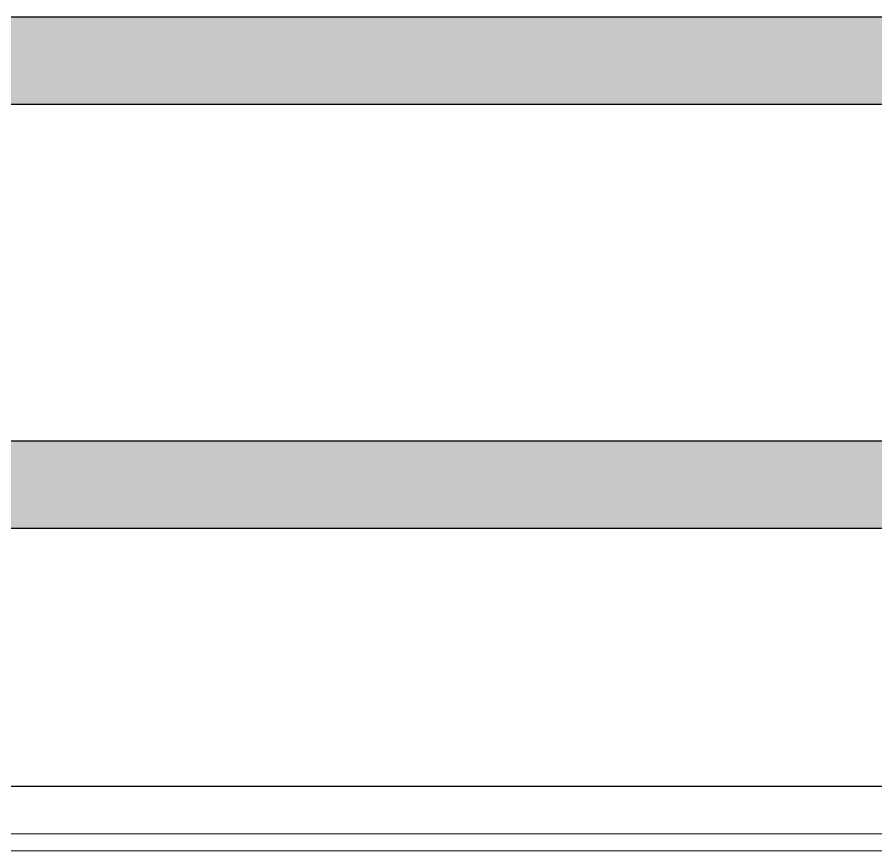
# Model space of a CAD drawing. Header units: inches. Extents: x 8 to 28, y 6.3 to 13.5.
# Drawn here: x 13.01 to 18.02, y 6.26 to 11.12 of the extents above; entities that cross this region are included whole.
import ezdxf

# ---------------------------------------------------------------- set-up
doc = ezdxf.new("R2010")
doc.units = ezdxf.units.IN
doc.header["$MEASUREMENT"] = 0
doc.linetypes.add('HIDDEN2', pattern=[0.1875, 0.125, -0.0625])
for name, color, linetype, lineweight in [('FABRIC-ROLL', 7, 'Continuous', 30), ('HEMBAR', 7, 'Continuous', 9), ('SHADE-BRACKET', 7, 'Continuous', 30), ('TUBE', 7, 'HIDDEN2', 18)]:
    doc.layers.add(name, color=color, linetype=linetype, lineweight=lineweight)

# ---------------------------------------------------------------- blocks, each defined once
blk = doc.blocks.new('FABRIC-ROLL-085585')
at = {"layer": 'FABRIC-ROLL', "transparency": 33554559, "extrusion": (0, 0, -1)}
h = blk.add_hatch(color=254, dxfattribs=at)
h.paths.add_polyline_path([(-21.4996, -1.128), (-21.4996, -1.6339), (-2.4996, -1.6339), (-2.4996, -1.128)])
h.paths.add_polyline_path([(-21.4996, 1.3425), (-21.4996, 0.8366), (-2.4996, 0.8366), (-2.4996, 1.3425)])
at = {"layer": 'FABRIC-ROLL'}
for p, q in [((21.4996, 1.3425), (2.4996, 1.3425)), ((2.4996, 0.8366), (21.4996, 0.8366)), ((21.4996, -1.128), (2.4996, -1.128)), ((2.4996, -1.6339), (21.4996, -1.6339)), ((2.4996, -3.1373), (21.4996, -3.1373))]:
    blk.add_line(p, q, dxfattribs=at)
at = {"layer": 'FABRIC-ROLL', "extrusion": (0, 0, -1)}
for p, q in [((21.4996, 1.3425), (2.4996, 1.3425)), ((2.4996, -1.6339), (21.4996, -1.6339))]:
    blk.add_line(p, q, dxfattribs=at)
blk = doc.blocks.new('HEMBAR-085585')
at = {"layer": 'HEMBAR'}
for p, q in [((21.4996, -3.1373), (2.4996, -3.1373)), ((21.4996, -3.1379), (2.4996, -3.1379)), ((21.4996, -3.4152), (2.4996, -3.4152)), ((21.4996, -3.5137), (2.4996, -3.5137)), ((21.4996, -3.5143), (2.4996, -3.5143))]:
    blk.add_line(p, q, dxfattribs=at)
blk = doc.blocks.new('TUBE')
at = {"layer": 'TUBE', "extrusion": (0, 0, -1)}
for p, q in [((8.5347, 10.4862), (27.5347, 10.4862)), ((27.5347, 8.5216), (8.5347, 8.5216))]:
    blk.add_line(p, q, dxfattribs=at)
blk = doc.blocks.new('ROLL-085585')
at = {"layer": 'FABRIC-ROLL'}
blk.add_blockref('FABRIC-ROLL-085585', (0, 0), dxfattribs=at)
at = {"layer": 'HEMBAR'}
blk.add_blockref('HEMBAR-085585', (0, 0), dxfattribs=at)
at = {"layer": 'TUBE'}
blk.add_blockref('TUBE', (-6.0352, -9.6496), dxfattribs=at)
blk = doc.blocks.new('SYSTEM-085585')
at = {"layer": 'SHADE-BRACKET'}
blk.add_blockref('ROLL-085585', (0.09, 4.3353), dxfattribs=at)
blk.add_blockref('ROLL-085585', (0.09, 4.3353), dxfattribs=at)

msp = doc.modelspace()

# ---------------------------------------------------------------- block references
at = {"layer": 'SHADE-BRACKET'}
msp.add_blockref('SYSTEM-085585', (5.9452, 5.4384), dxfattribs=at)

doc.saveas('drawing.dxf')
